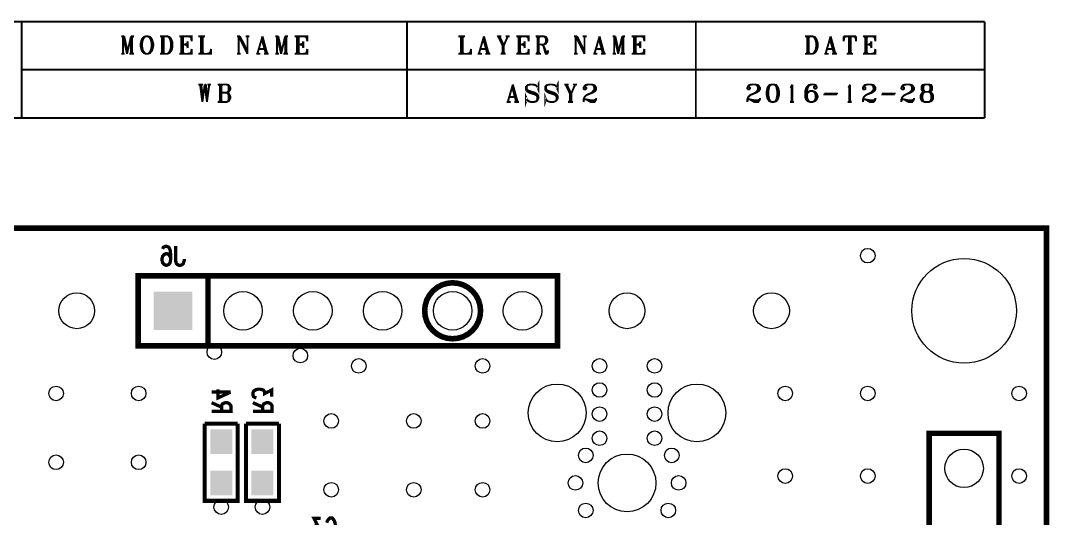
# Model space of a CAD drawing. Extents: x -0.1 to 57.1, y -0.1 to 42.5.
# Drawn here: x 19.71 to 57.1, y 24.46 to 42.53 of the extents above; entities that cross this region are included whole.
import ezdxf

# ---------------------------------------------------------------- set-up
doc = ezdxf.new("R2010")
doc.units = 0
doc.layers.get('0').update_dxf_attribs({"linetype": 'CONTINUOUS'})
doc.layers.add('03_ASSY2_GBR', color=7, linetype='CONTINUOUS')

# ---------------------------------------------------------------- blocks, each defined once
blk = doc.blocks.new('ROUND_13')
blk.add_circle((0, 0), 0.7)
blk = doc.blocks.new('ROUND_125')
blk.add_circle((0, 0), 1.9)
blk = doc.blocks.new('SQUARE_126')
blk.add_solid([(0.7, 0.7), (0.7, -0.7), (-0.7, 0.7), (-0.7, -0.7)])
blk = doc.blocks.new('ROUND_127')
blk.add_circle((0, 0), 0.65)
blk = doc.blocks.new('ROUND_128')
blk.add_circle((0, 0), 1.05)
blk = doc.blocks.new('RECTANGLE_132')
blk.add_solid([(0.4, 0.45), (0.4, -0.45), (-0.4, 0.45), (-0.4, -0.45)])
blk = doc.blocks.new('ROUND_177')
blk.add_circle((0, 0), 0.265)

msp = doc.modelspace()

# ---------------------------------------------------------------- linework, layer by layer
at = {"layer": '03_ASSY2_GBR'}
for points, const_width in [([(19.75, 42.5), (2.25, 42.5), (2.25, 39), (19.75, 39)], 0.07), ([(19.75, 42.5), (54.75, 42.5)], 0.07), ([(19.75, 42.5), (19.75, 39)], 0.07), ([(33.75, 42.5), (33.75, 39)], 0.07), ([(44.25, 42.5), (44.25, 39)], 0.07), ([(54.75, 42.5), (54.75, 39)], 0.07), ([(23.373, 41.964), (23.473, 41.964)], 0.07), ([(23.391, 41.964), (23.432, 41.943)], 0.07), ([(23.432, 41.964), (23.432, 41.36)], 0.07), ([(23.432, 41.964), (23.577, 41.328)], 0.07), ([(23.454, 41.964), (23.577, 41.423)], 0.07), ([(23.473, 41.964), (23.596, 41.423)], 0.07), ([(23.723, 41.964), (23.577, 41.328)], 0.07), ([(23.723, 41.964), (23.723, 41.328)], 0.07), ([(23.723, 41.964), (23.828, 41.964)], 0.07), ([(23.741, 41.943), (23.741, 41.36)], 0.07), ([(23.764, 41.964), (23.764, 41.328)], 0.07), ([(23.782, 41.964), (23.764, 41.911)], 0.07), ([(23.805, 41.964), (23.764, 41.943)], 0.07), ([(24.268, 41.964), (24.186, 41.943), (24.127, 41.88), (24.1, 41.816), (24.073, 41.699), (24.073, 41.604), (24.1, 41.477), (24.127, 41.423), (24.186, 41.36), (24.268, 41.328), (24.327, 41.328), (24.414, 41.36), (24.468, 41.423), (24.496, 41.477), (24.528, 41.604), (24.528, 41.699), (24.496, 41.816), (24.468, 41.88), (24.414, 41.943), (24.327, 41.964), (24.268, 41.964)], 0.07), ([(24.154, 41.88), (24.127, 41.816), (24.1, 41.731), (24.1, 41.572), (24.127, 41.477), (24.154, 41.423)], 0.07), ([(24.268, 41.964), (24.214, 41.943), (24.154, 41.848), (24.127, 41.731), (24.127, 41.572), (24.154, 41.455), (24.214, 41.36), (24.268, 41.328)], 0.07), ([(24.327, 41.328), (24.382, 41.36), (24.441, 41.455), (24.468, 41.572), (24.468, 41.731), (24.441, 41.848), (24.382, 41.943), (24.327, 41.964)], 0.07), ([(24.441, 41.423), (24.468, 41.477), (24.496, 41.572), (24.496, 41.731), (24.468, 41.816), (24.441, 41.88)], 0.07), ([(24.773, 41.964), (25.036, 41.964), (25.118, 41.943), (25.173, 41.88), (25.2, 41.816), (25.228, 41.731), (25.228, 41.572), (25.2, 41.477), (25.173, 41.423), (25.118, 41.36), (25.036, 41.328), (24.773, 41.328)], 0.07), ([(24.795, 41.964), (24.85, 41.943)], 0.07), ([(24.823, 41.964), (24.85, 41.911)], 0.07), ([(24.85, 41.964), (24.85, 41.328)], 0.07), ([(24.877, 41.943), (24.877, 41.36)], 0.07), ([(24.904, 41.964), (24.904, 41.328)], 0.07), ([(24.932, 41.964), (24.904, 41.911)], 0.07), ([(24.959, 41.964), (24.904, 41.943)], 0.07), ([(25.036, 41.964), (25.091, 41.943), (25.146, 41.848), (25.173, 41.731), (25.173, 41.572), (25.146, 41.455), (25.091, 41.36), (25.036, 41.328)], 0.07), ([(25.146, 41.88), (25.173, 41.816), (25.2, 41.731), (25.2, 41.572), (25.173, 41.477), (25.146, 41.423)], 0.07), ([(25.473, 41.964), (25.928, 41.964), (25.928, 41.784)], 0.07), ([(25.5, 41.964), (25.554, 41.943)], 0.07), ([(25.527, 41.964), (25.554, 41.911)], 0.07), ([(25.554, 41.964), (25.554, 41.328)], 0.07), ([(25.582, 41.943), (25.582, 41.36)], 0.07), ([(25.614, 41.964), (25.614, 41.328)], 0.07), ([(25.641, 41.964), (25.614, 41.911)], 0.07), ([(25.668, 41.964), (25.614, 41.943)], 0.07), ([(25.782, 41.964), (25.928, 41.943)], 0.07), ([(25.841, 41.964), (25.928, 41.911)], 0.07), ([(25.868, 41.964), (25.928, 41.88)], 0.07), ([(25.896, 41.964), (25.928, 41.784)], 0.07), ([(26.173, 41.964), (26.414, 41.964)], 0.07), ([(26.2, 41.964), (26.264, 41.943)], 0.07), ([(26.232, 41.964), (26.264, 41.911)], 0.07), ([(26.264, 41.964), (26.264, 41.328)], 0.07), ([(26.291, 41.943), (26.291, 41.36)], 0.07), ([(26.323, 41.964), (26.323, 41.328)], 0.07), ([(26.355, 41.964), (26.323, 41.911)], 0.07), ([(26.382, 41.964), (26.323, 41.943)], 0.07), ([(27.572, 41.964), (27.682, 41.964)], 0.07), ([(27.591, 41.964), (27.636, 41.943)], 0.07), ([(27.636, 41.964), (27.636, 41.36)], 0.07), ([(27.636, 41.964), (27.955, 41.328)], 0.07), ([(27.663, 41.964), (27.932, 41.423)], 0.07), ([(27.682, 41.964), (27.955, 41.423)], 0.07), ([(27.891, 41.964), (28.027, 41.964)], 0.07), ([(27.914, 41.964), (27.955, 41.943)], 0.07), ([(28.005, 41.964), (27.955, 41.943)], 0.07), ([(27.955, 41.943), (27.955, 41.328)], 0.07), ([(28.5, 41.964), (28.323, 41.36)], 0.07), ([(28.473, 41.88), (28.623, 41.328)], 0.07), ([(28.5, 41.964), (28.673, 41.328)], 0.07), ([(28.5, 41.88), (28.65, 41.328)], 0.07), ([(28.972, 41.964), (29.073, 41.964)], 0.07), ([(28.991, 41.964), (29.032, 41.943)], 0.07), ([(29.032, 41.964), (29.032, 41.36)], 0.07), ([(29.032, 41.964), (29.177, 41.328)], 0.07), ([(29.054, 41.964), (29.177, 41.423)], 0.07), ([(29.073, 41.964), (29.195, 41.423)], 0.07), ([(29.323, 41.964), (29.177, 41.328)], 0.07), ([(29.323, 41.964), (29.323, 41.328)], 0.07), ([(29.323, 41.964), (29.427, 41.964)], 0.07), ([(29.341, 41.943), (29.341, 41.36)], 0.07), ([(29.364, 41.964), (29.364, 41.328)], 0.07), ([(29.382, 41.964), (29.364, 41.911)], 0.07), ([(29.405, 41.964), (29.364, 41.943)], 0.07), ([(29.672, 41.964), (30.127, 41.964), (30.127, 41.784)], 0.07), ([(29.7, 41.964), (29.754, 41.943)], 0.07), ([(29.727, 41.964), (29.754, 41.911)], 0.07), ([(29.754, 41.964), (29.754, 41.328)], 0.07), ([(29.782, 41.943), (29.782, 41.36)], 0.07), ([(29.814, 41.964), (29.814, 41.328)], 0.07), ([(29.841, 41.964), (29.814, 41.911)], 0.07), ([(29.868, 41.964), (29.814, 41.943)], 0.07), ([(29.982, 41.964), (30.127, 41.943)], 0.07), ([(30.041, 41.964), (30.127, 41.911)], 0.07), ([(30.068, 41.964), (30.127, 41.88)], 0.07), ([(30.096, 41.964), (30.127, 41.784)], 0.07), ([(35.623, 41.964), (35.864, 41.964)], 0.07), ([(35.65, 41.964), (35.714, 41.943)], 0.07), ([(35.682, 41.964), (35.714, 41.911)], 0.07), ([(35.714, 41.964), (35.714, 41.328)], 0.07), ([(35.741, 41.943), (35.741, 41.36)], 0.07), ([(35.773, 41.964), (35.773, 41.328)], 0.07), ([(35.805, 41.964), (35.773, 41.911)], 0.07), ([(35.832, 41.964), (35.773, 41.943)], 0.07), ([(36.55, 41.964), (36.373, 41.36)], 0.07), ([(36.523, 41.88), (36.673, 41.328)], 0.07), ([(36.55, 41.964), (36.723, 41.328)], 0.07), ([(36.55, 41.88), (36.7, 41.328)], 0.07), ([(37.023, 41.964), (37.182, 41.964)], 0.07), ([(37.045, 41.964), (37.091, 41.943)], 0.07), ([(37.068, 41.964), (37.223, 41.636), (37.223, 41.328)], 0.07), ([(37.091, 41.964), (37.245, 41.636), (37.245, 41.36)], 0.07), ([(37.109, 41.964), (37.273, 41.636), (37.273, 41.328)], 0.07), ([(37.159, 41.964), (37.109, 41.943)], 0.07), ([(37.405, 41.943), (37.273, 41.636)], 0.07), ([(37.336, 41.964), (37.478, 41.964)], 0.07), ([(37.364, 41.964), (37.405, 41.943)], 0.07), ([(37.45, 41.964), (37.405, 41.943)], 0.07), ([(37.723, 41.964), (38.178, 41.964), (38.178, 41.784)], 0.07), ([(37.75, 41.964), (37.804, 41.943)], 0.07), ([(37.777, 41.964), (37.804, 41.911)], 0.07), ([(37.804, 41.964), (37.804, 41.328)], 0.07), ([(37.832, 41.943), (37.832, 41.36)], 0.07), ([(37.864, 41.964), (37.864, 41.328)], 0.07), ([(37.891, 41.964), (37.864, 41.911)], 0.07), ([(37.918, 41.964), (37.864, 41.943)], 0.07), ([(38.032, 41.964), (38.178, 41.943)], 0.07), ([(38.091, 41.964), (38.178, 41.911)], 0.07), ([(38.118, 41.964), (38.178, 41.88)], 0.07), ([(38.146, 41.964), (38.178, 41.784)], 0.07), ([(38.423, 41.964), (38.723, 41.964), (38.8, 41.943), (38.823, 41.911), (38.85, 41.848), (38.85, 41.784), (38.823, 41.731), (38.8, 41.699), (38.723, 41.667), (38.545, 41.667)], 0.07), ([(38.445, 41.964), (38.495, 41.943)], 0.07), ([(38.473, 41.964), (38.495, 41.911)], 0.07), ([(38.495, 41.964), (38.495, 41.328)], 0.07), ([(38.523, 41.943), (38.523, 41.36)], 0.07), ([(38.545, 41.964), (38.545, 41.328)], 0.07), ([(38.573, 41.964), (38.545, 41.911)], 0.07), ([(38.595, 41.964), (38.545, 41.943)], 0.07), ([(38.723, 41.964), (38.773, 41.943), (38.8, 41.88), (38.8, 41.752), (38.773, 41.699), (38.723, 41.667)], 0.07), ([(38.8, 41.911), (38.823, 41.848), (38.823, 41.784), (38.8, 41.731)], 0.07), ([(39.822, 41.964), (39.932, 41.964)], 0.07), ([(39.841, 41.964), (39.886, 41.943)], 0.07), ([(39.886, 41.964), (39.886, 41.36)], 0.07), ([(39.886, 41.964), (40.205, 41.328)], 0.07), ([(39.913, 41.964), (40.182, 41.423)], 0.07), ([(39.932, 41.964), (40.205, 41.423)], 0.07), ([(40.141, 41.964), (40.277, 41.964)], 0.07), ([(40.164, 41.964), (40.205, 41.943)], 0.07), ([(40.255, 41.964), (40.205, 41.943)], 0.07), ([(40.205, 41.943), (40.205, 41.328)], 0.07), ([(40.75, 41.964), (40.573, 41.36)], 0.07), ([(40.723, 41.88), (40.873, 41.328)], 0.07), ([(40.75, 41.964), (40.923, 41.328)], 0.07), ([(40.75, 41.88), (40.9, 41.328)], 0.07), ([(41.222, 41.964), (41.323, 41.964)], 0.07), ([(41.241, 41.964), (41.282, 41.943)], 0.07), ([(41.282, 41.964), (41.282, 41.36)], 0.07), ([(41.282, 41.964), (41.427, 41.328)], 0.07), ([(41.304, 41.964), (41.427, 41.423)], 0.07), ([(41.323, 41.964), (41.445, 41.423)], 0.07), ([(41.573, 41.964), (41.427, 41.328)], 0.07), ([(41.573, 41.964), (41.573, 41.328)], 0.07), ([(41.573, 41.964), (41.677, 41.964)], 0.07), ([(41.591, 41.943), (41.591, 41.36)], 0.07), ([(41.614, 41.964), (41.614, 41.328)], 0.07), ([(41.632, 41.964), (41.614, 41.911)], 0.07), ([(41.655, 41.964), (41.614, 41.943)], 0.07), ([(41.922, 41.964), (42.377, 41.964), (42.377, 41.784)], 0.07), ([(41.95, 41.964), (42.004, 41.943)], 0.07), ([(41.977, 41.964), (42.004, 41.911)], 0.07), ([(42.004, 41.964), (42.004, 41.328)], 0.07), ([(42.032, 41.943), (42.032, 41.36)], 0.07), ([(42.064, 41.964), (42.064, 41.328)], 0.07), ([(42.091, 41.964), (42.064, 41.911)], 0.07), ([(42.118, 41.964), (42.064, 41.943)], 0.07), ([(42.232, 41.964), (42.377, 41.943)], 0.07), ([(42.291, 41.964), (42.377, 41.911)], 0.07), ([(42.318, 41.964), (42.377, 41.88)], 0.07), ([(42.346, 41.964), (42.377, 41.784)], 0.07), ([(48.223, 41.964), (48.486, 41.964), (48.568, 41.943), (48.623, 41.88), (48.65, 41.816), (48.678, 41.731), (48.678, 41.572), (48.65, 41.477), (48.623, 41.423), (48.568, 41.36), (48.486, 41.328), (48.223, 41.328)], 0.07), ([(48.245, 41.964), (48.3, 41.943)], 0.07), ([(48.273, 41.964), (48.3, 41.911)], 0.07), ([(48.3, 41.964), (48.3, 41.328)], 0.07), ([(48.327, 41.943), (48.327, 41.36)], 0.07), ([(48.354, 41.964), (48.354, 41.328)], 0.07), ([(48.382, 41.964), (48.354, 41.911)], 0.07), ([(48.409, 41.964), (48.354, 41.943)], 0.07), ([(48.486, 41.964), (48.541, 41.943), (48.596, 41.848), (48.623, 41.731), (48.623, 41.572), (48.596, 41.455), (48.541, 41.36), (48.486, 41.328)], 0.07), ([(48.596, 41.88), (48.623, 41.816), (48.65, 41.731), (48.65, 41.572), (48.623, 41.477), (48.596, 41.423)], 0.07), ([(49.15, 41.964), (48.973, 41.36)], 0.07), ([(49.123, 41.88), (49.273, 41.328)], 0.07), ([(49.15, 41.964), (49.323, 41.328)], 0.07), ([(49.15, 41.88), (49.3, 41.328)], 0.07), ([(49.623, 41.964), (49.623, 41.784)], 0.07), ([(49.623, 41.964), (50.077, 41.964)], 0.07), ([(49.65, 41.964), (49.623, 41.784)], 0.07), ([(49.677, 41.964), (49.623, 41.88)], 0.07), ([(49.704, 41.964), (49.623, 41.911)], 0.07), ([(49.764, 41.964), (49.623, 41.943)], 0.07), ([(49.818, 41.964), (49.818, 41.328)], 0.07), ([(49.85, 41.943), (49.85, 41.36)], 0.07), ([(49.877, 41.964), (49.877, 41.328)], 0.07), ([(49.932, 41.964), (50.077, 41.943)], 0.07), ([(49.991, 41.964), (50.077, 41.911)], 0.07), ([(50.018, 41.964), (50.077, 41.88)], 0.07), ([(50.046, 41.964), (50.077, 41.784)], 0.07), ([(50.077, 41.964), (50.077, 41.784)], 0.07), ([(50.322, 41.964), (50.777, 41.964), (50.777, 41.784)], 0.07), ([(50.35, 41.964), (50.404, 41.943)], 0.07), ([(50.377, 41.964), (50.404, 41.911)], 0.07), ([(50.404, 41.964), (50.404, 41.328)], 0.07), ([(50.432, 41.943), (50.432, 41.36)], 0.07), ([(50.464, 41.964), (50.464, 41.328)], 0.07), ([(50.491, 41.964), (50.464, 41.911)], 0.07), ([(50.518, 41.964), (50.464, 41.943)], 0.07), ([(50.632, 41.964), (50.777, 41.943)], 0.07), ([(50.691, 41.964), (50.777, 41.911)], 0.07), ([(50.718, 41.964), (50.777, 41.88)], 0.07), ([(50.746, 41.964), (50.777, 41.784)], 0.07), ([(25.473, 41.328), (25.928, 41.328), (25.928, 41.508)], 0.07), ([(25.782, 41.699), (25.668, 41.667), (25.782, 41.636)], 0.07), ([(25.614, 41.667), (25.782, 41.667)], 0.07), ([(25.782, 41.731), (25.727, 41.667), (25.782, 41.604)], 0.07), ([(25.782, 41.784), (25.755, 41.667), (25.782, 41.54)], 0.07), ([(25.782, 41.784), (25.782, 41.54)], 0.07), ([(25.896, 41.328), (25.928, 41.508)], 0.07), ([(26.173, 41.328), (26.628, 41.328), (26.628, 41.508)], 0.07), ([(26.596, 41.328), (26.628, 41.508)], 0.07), ([(28.373, 41.508), (28.6, 41.508)], 0.07), ([(29.672, 41.328), (30.127, 41.328), (30.127, 41.508)], 0.07), ([(29.982, 41.699), (29.868, 41.667), (29.982, 41.636)], 0.07), ([(29.814, 41.667), (29.982, 41.667)], 0.07), ([(29.982, 41.731), (29.927, 41.667), (29.982, 41.604)], 0.07), ([(29.982, 41.784), (29.955, 41.667), (29.982, 41.54)], 0.07), ([(29.982, 41.784), (29.982, 41.54)], 0.07), ([(30.096, 41.328), (30.127, 41.508)], 0.07), ([(35.623, 41.328), (36.078, 41.328), (36.078, 41.508)], 0.07), ([(36.046, 41.328), (36.078, 41.508)], 0.07), ([(36.423, 41.508), (36.65, 41.508)], 0.07), ([(37.723, 41.328), (38.178, 41.328), (38.178, 41.508)], 0.07), ([(38.032, 41.699), (37.918, 41.667), (38.032, 41.636)], 0.07), ([(37.864, 41.667), (38.032, 41.667)], 0.07), ([(38.032, 41.731), (37.977, 41.667), (38.032, 41.604)], 0.07), ([(38.032, 41.784), (38.005, 41.667), (38.032, 41.54)], 0.07), ([(38.032, 41.784), (38.032, 41.54)], 0.07), ([(38.146, 41.328), (38.178, 41.508)], 0.07), ([(38.645, 41.667), (38.7, 41.636), (38.723, 41.572), (38.773, 41.392), (38.8, 41.328), (38.85, 41.328), (38.878, 41.392), (38.878, 41.455)], 0.07), ([(38.7, 41.636), (38.723, 41.604), (38.8, 41.423), (38.823, 41.392), (38.85, 41.392), (38.878, 41.423)], 0.07), ([(40.623, 41.508), (40.85, 41.508)], 0.07), ([(41.922, 41.328), (42.377, 41.328), (42.377, 41.508)], 0.07), ([(42.232, 41.699), (42.118, 41.667), (42.232, 41.636)], 0.07), ([(42.064, 41.667), (42.232, 41.667)], 0.07), ([(42.232, 41.731), (42.177, 41.667), (42.232, 41.604)], 0.07), ([(42.232, 41.784), (42.205, 41.667), (42.232, 41.54)], 0.07), ([(42.232, 41.784), (42.232, 41.54)], 0.07), ([(42.346, 41.328), (42.377, 41.508)], 0.07), ([(49.023, 41.508), (49.25, 41.508)], 0.07), ([(50.322, 41.328), (50.777, 41.328), (50.777, 41.508)], 0.07), ([(50.632, 41.699), (50.518, 41.667), (50.632, 41.636)], 0.07), ([(50.464, 41.667), (50.632, 41.667)], 0.07), ([(50.632, 41.731), (50.577, 41.667), (50.632, 41.604)], 0.07), ([(50.632, 41.784), (50.605, 41.667), (50.632, 41.54)], 0.07), ([(50.632, 41.784), (50.632, 41.54)], 0.07), ([(50.746, 41.328), (50.777, 41.508)], 0.07), ([(23.373, 41.328), (23.495, 41.328)], 0.07), ([(23.432, 41.36), (23.391, 41.328)], 0.07), ([(23.432, 41.36), (23.473, 41.328)], 0.07), ([(23.659, 41.328), (23.828, 41.328)], 0.07), ([(23.723, 41.36), (23.682, 41.328)], 0.07), ([(23.723, 41.392), (23.7, 41.328)], 0.07), ([(23.764, 41.392), (23.782, 41.328)], 0.07), ([(23.764, 41.36), (23.805, 41.328)], 0.07), ([(24.85, 41.36), (24.795, 41.328)], 0.07), ([(24.85, 41.392), (24.823, 41.328)], 0.07), ([(24.904, 41.392), (24.932, 41.328)], 0.07), ([(24.904, 41.36), (24.959, 41.328)], 0.07), ([(25.554, 41.36), (25.5, 41.328)], 0.07), ([(25.554, 41.392), (25.527, 41.328)], 0.07), ([(25.614, 41.392), (25.641, 41.328)], 0.07), ([(25.614, 41.36), (25.668, 41.328)], 0.07), ([(25.782, 41.328), (25.928, 41.36)], 0.07), ([(25.841, 41.328), (25.928, 41.392)], 0.07), ([(25.868, 41.328), (25.928, 41.423)], 0.07), ([(26.264, 41.36), (26.2, 41.328)], 0.07), ([(26.264, 41.392), (26.232, 41.328)], 0.07), ([(26.323, 41.392), (26.355, 41.328)], 0.07), ([(26.323, 41.36), (26.382, 41.328)], 0.07), ([(26.473, 41.328), (26.628, 41.36)], 0.07), ([(26.532, 41.328), (26.628, 41.392)], 0.07), ([(26.564, 41.328), (26.628, 41.423)], 0.07), ([(27.572, 41.328), (27.704, 41.328)], 0.07), ([(27.636, 41.36), (27.591, 41.328)], 0.07), ([(27.636, 41.36), (27.682, 41.328)], 0.07), ([(28.272, 41.328), (28.423, 41.328)], 0.07), ([(28.323, 41.36), (28.295, 41.328)], 0.07), ([(28.323, 41.36), (28.373, 41.328)], 0.07), ([(28.55, 41.328), (28.727, 41.328)], 0.07), ([(28.623, 41.36), (28.573, 41.328)], 0.07), ([(28.623, 41.392), (28.6, 41.328)], 0.07), ([(28.65, 41.392), (28.7, 41.328)], 0.07), ([(28.972, 41.328), (29.095, 41.328)], 0.07), ([(29.032, 41.36), (28.991, 41.328)], 0.07), ([(29.032, 41.36), (29.073, 41.328)], 0.07), ([(29.259, 41.328), (29.427, 41.328)], 0.07), ([(29.323, 41.36), (29.282, 41.328)], 0.07), ([(29.323, 41.392), (29.3, 41.328)], 0.07), ([(29.364, 41.392), (29.382, 41.328)], 0.07), ([(29.364, 41.36), (29.405, 41.328)], 0.07), ([(29.754, 41.36), (29.7, 41.328)], 0.07), ([(29.754, 41.392), (29.727, 41.328)], 0.07), ([(29.814, 41.392), (29.841, 41.328)], 0.07), ([(29.814, 41.36), (29.868, 41.328)], 0.07), ([(29.982, 41.328), (30.127, 41.36)], 0.07), ([(30.041, 41.328), (30.127, 41.392)], 0.07), ([(30.068, 41.328), (30.127, 41.423)], 0.07), ([(35.714, 41.36), (35.65, 41.328)], 0.07), ([(35.714, 41.392), (35.682, 41.328)], 0.07), ([(35.773, 41.392), (35.805, 41.328)], 0.07), ([(35.773, 41.36), (35.832, 41.328)], 0.07), ([(35.923, 41.328), (36.078, 41.36)], 0.07), ([(35.982, 41.328), (36.078, 41.392)], 0.07), ([(36.014, 41.328), (36.078, 41.423)], 0.07), ([(36.323, 41.328), (36.473, 41.328)], 0.07), ([(36.373, 41.36), (36.345, 41.328)], 0.07), ([(36.373, 41.36), (36.423, 41.328)], 0.07), ([(36.6, 41.328), (36.778, 41.328)], 0.07), ([(36.673, 41.36), (36.623, 41.328)], 0.07), ([(36.673, 41.392), (36.65, 41.328)], 0.07), ([(36.7, 41.392), (36.75, 41.328)], 0.07), ([(37.159, 41.328), (37.336, 41.328)], 0.07), ([(37.223, 41.36), (37.182, 41.328)], 0.07), ([(37.223, 41.392), (37.2, 41.328)], 0.07), ([(37.273, 41.392), (37.291, 41.328)], 0.07), ([(37.273, 41.36), (37.314, 41.328)], 0.07), ([(37.804, 41.36), (37.75, 41.328)], 0.07), ([(37.804, 41.392), (37.777, 41.328)], 0.07), ([(37.864, 41.392), (37.891, 41.328)], 0.07), ([(37.864, 41.36), (37.918, 41.328)], 0.07), ([(38.032, 41.328), (38.178, 41.36)], 0.07), ([(38.091, 41.328), (38.178, 41.392)], 0.07), ([(38.118, 41.328), (38.178, 41.423)], 0.07), ([(38.423, 41.328), (38.623, 41.328)], 0.07), ([(38.495, 41.36), (38.445, 41.328)], 0.07), ([(38.495, 41.392), (38.473, 41.328)], 0.07), ([(38.545, 41.392), (38.573, 41.328)], 0.07), ([(38.545, 41.36), (38.595, 41.328)], 0.07), ([(38.773, 41.455), (38.8, 41.392), (38.823, 41.36), (38.85, 41.36)], 0.07), ([(39.822, 41.328), (39.954, 41.328)], 0.07), ([(39.886, 41.36), (39.841, 41.328)], 0.07), ([(39.886, 41.36), (39.932, 41.328)], 0.07), ([(40.522, 41.328), (40.673, 41.328)], 0.07), ([(40.573, 41.36), (40.545, 41.328)], 0.07), ([(40.573, 41.36), (40.623, 41.328)], 0.07), ([(40.8, 41.328), (40.977, 41.328)], 0.07), ([(40.873, 41.36), (40.823, 41.328)], 0.07), ([(40.873, 41.392), (40.85, 41.328)], 0.07), ([(40.9, 41.392), (40.95, 41.328)], 0.07), ([(41.222, 41.328), (41.345, 41.328)], 0.07), ([(41.282, 41.36), (41.241, 41.328)], 0.07), ([(41.282, 41.36), (41.323, 41.328)], 0.07), ([(41.509, 41.328), (41.677, 41.328)], 0.07), ([(41.573, 41.36), (41.532, 41.328)], 0.07), ([(41.573, 41.392), (41.55, 41.328)], 0.07), ([(41.614, 41.392), (41.632, 41.328)], 0.07), ([(41.614, 41.36), (41.655, 41.328)], 0.07), ([(42.004, 41.36), (41.95, 41.328)], 0.07), ([(42.004, 41.392), (41.977, 41.328)], 0.07), ([(42.064, 41.392), (42.091, 41.328)], 0.07), ([(42.064, 41.36), (42.118, 41.328)], 0.07), ([(42.232, 41.328), (42.377, 41.36)], 0.07), ([(42.291, 41.328), (42.377, 41.392)], 0.07), ([(42.318, 41.328), (42.377, 41.423)], 0.07), ([(48.3, 41.36), (48.245, 41.328)], 0.07), ([(48.3, 41.392), (48.273, 41.328)], 0.07), ([(48.354, 41.392), (48.382, 41.328)], 0.07), ([(48.354, 41.36), (48.409, 41.328)], 0.07), ([(48.923, 41.328), (49.073, 41.328)], 0.07), ([(48.973, 41.36), (48.945, 41.328)], 0.07), ([(48.973, 41.36), (49.023, 41.328)], 0.07), ([(49.2, 41.328), (49.378, 41.328)], 0.07), ([(49.273, 41.36), (49.223, 41.328)], 0.07), ([(49.273, 41.392), (49.25, 41.328)], 0.07), ([(49.3, 41.392), (49.35, 41.328)], 0.07), ([(49.736, 41.328), (49.959, 41.328)], 0.07), ([(49.818, 41.36), (49.764, 41.328)], 0.07), ([(49.818, 41.392), (49.791, 41.328)], 0.07), ([(49.877, 41.392), (49.905, 41.328)], 0.07), ([(49.877, 41.36), (49.932, 41.328)], 0.07), ([(50.404, 41.36), (50.35, 41.328)], 0.07), ([(50.404, 41.392), (50.377, 41.328)], 0.07), ([(50.464, 41.392), (50.491, 41.328)], 0.07), ([(50.464, 41.36), (50.518, 41.328)], 0.07), ([(50.632, 41.328), (50.777, 41.36)], 0.07), ([(50.691, 41.328), (50.777, 41.392)], 0.07), ([(50.718, 41.328), (50.777, 41.423)], 0.07), ([(19.75, 40.75), (54.75, 40.75)], 0.07), ([(26.173, 40.214), (26.336, 40.214)], 0.07), ([(26.191, 40.214), (26.254, 40.193)], 0.07), ([(26.213, 40.214), (26.254, 40.161)], 0.07), ([(26.232, 40.214), (26.314, 39.578)], 0.07), ([(26.254, 40.214), (26.314, 39.727), (26.314, 39.578)], 0.07), ([(26.273, 40.214), (26.336, 39.727)], 0.07), ([(26.295, 40.214), (26.273, 40.161)], 0.07), ([(26.314, 40.214), (26.273, 40.193)], 0.07), ([(26.4, 40.214), (26.336, 39.727), (26.314, 39.578)], 0.07), ([(26.4, 40.214), (26.482, 39.578)], 0.07), ([(26.4, 40.214), (26.441, 40.214)], 0.07), ([(26.418, 40.214), (26.482, 39.727), (26.482, 39.578)], 0.07), ([(26.441, 40.214), (26.5, 39.727)], 0.07), ([(26.564, 40.193), (26.5, 39.727), (26.482, 39.578)], 0.07), ([(26.5, 40.214), (26.628, 40.214)], 0.07), ([(26.523, 40.214), (26.564, 40.193)], 0.07), ([(26.605, 40.214), (26.564, 40.193)], 0.07), ([(26.873, 40.214), (27.191, 40.214), (27.273, 40.193), (27.296, 40.161), (27.327, 40.098), (27.327, 40.034), (27.296, 39.981), (27.273, 39.949), (27.191, 39.917)], 0.07), ([(26.895, 40.214), (26.95, 40.193)], 0.07), ([(26.923, 40.214), (26.95, 40.161)], 0.07), ([(26.95, 40.214), (26.95, 39.578)], 0.07), ([(26.977, 40.193), (26.977, 39.61)], 0.07), ([(27.004, 40.214), (27.004, 39.578)], 0.07), ([(27.032, 40.214), (27.004, 40.161)], 0.07), ([(27.059, 40.214), (27.004, 40.193)], 0.07), ([(27.191, 40.214), (27.246, 40.193), (27.273, 40.13), (27.273, 40.002), (27.246, 39.949), (27.191, 39.917)], 0.07), ([(27.273, 40.161), (27.296, 40.098), (27.296, 40.034), (27.273, 39.981)], 0.07), ([(37.6, 40.214), (37.423, 39.61)], 0.07), ([(37.573, 40.13), (37.723, 39.578)], 0.07), ([(37.6, 40.214), (37.773, 39.578)], 0.07), ([(37.6, 40.13), (37.75, 39.578)], 0.07), ([(38.491, 40.13), (38.528, 40.214), (38.528, 40.034), (38.491, 40.13), (38.427, 40.193), (38.327, 40.214), (38.232, 40.214), (38.136, 40.193), (38.073, 40.13), (38.073, 40.034), (38.104, 39.981), (38.2, 39.917), (38.396, 39.854), (38.459, 39.822), (38.491, 39.758), (38.491, 39.673), (38.459, 39.61)], 0.07), ([(38.136, 40.193), (38.104, 40.13), (38.104, 40.066), (38.136, 40.002), (38.2, 39.981), (38.396, 39.917), (38.491, 39.854), (38.528, 39.79), (38.528, 39.705), (38.491, 39.642), (38.459, 39.61), (38.364, 39.578), (38.264, 39.578), (38.168, 39.61), (38.104, 39.673), (38.073, 39.758), (38.073, 39.578), (38.104, 39.673)], 0.07), ([(38.104, 40.034), (38.136, 39.981), (38.2, 39.949), (38.396, 39.886), (38.459, 39.854), (38.491, 39.79)], 0.07), ([(39.191, 40.13), (39.228, 40.214), (39.228, 40.034), (39.191, 40.13), (39.127, 40.193), (39.027, 40.214), (38.932, 40.214), (38.836, 40.193), (38.773, 40.13), (38.773, 40.034), (38.804, 39.981), (38.9, 39.917), (39.096, 39.854), (39.159, 39.822), (39.191, 39.758), (39.191, 39.673), (39.159, 39.61)], 0.07), ([(38.836, 40.193), (38.804, 40.13), (38.804, 40.066), (38.836, 40.002), (38.9, 39.981), (39.096, 39.917), (39.191, 39.854), (39.228, 39.79), (39.228, 39.705), (39.191, 39.642), (39.159, 39.61), (39.064, 39.578), (38.964, 39.578), (38.868, 39.61), (38.804, 39.673), (38.773, 39.758), (38.773, 39.578), (38.804, 39.673)], 0.07), ([(38.804, 40.034), (38.836, 39.981), (38.9, 39.949), (39.096, 39.886), (39.159, 39.854), (39.191, 39.79)], 0.07), ([(39.473, 40.214), (39.632, 40.214)], 0.07), ([(39.495, 40.214), (39.541, 40.193)], 0.07), ([(39.518, 40.214), (39.673, 39.886), (39.673, 39.578)], 0.07), ([(39.541, 40.214), (39.695, 39.886), (39.695, 39.61)], 0.07), ([(39.559, 40.214), (39.723, 39.886), (39.723, 39.578)], 0.07), ([(39.609, 40.214), (39.559, 40.193)], 0.07), ([(39.855, 40.193), (39.723, 39.886)], 0.07), ([(39.786, 40.214), (39.927, 40.214)], 0.07), ([(39.814, 40.214), (39.855, 40.193)], 0.07), ([(39.9, 40.214), (39.855, 40.193)], 0.07), ([(40.204, 40.13), (40.236, 40.13), (40.268, 40.098), (40.268, 40.066), (40.236, 40.034), (40.204, 40.034), (40.172, 40.066), (40.172, 40.098), (40.204, 40.161), (40.236, 40.193), (40.332, 40.214), (40.464, 40.214), (40.559, 40.193), (40.591, 40.161), (40.627, 40.098), (40.627, 40.034), (40.591, 39.981), (40.496, 39.917), (40.332, 39.854), (40.268, 39.822), (40.204, 39.758), (40.172, 39.673), (40.172, 39.578)], 0.07), ([(40.204, 40.098), (40.204, 40.066), (40.236, 40.066), (40.236, 40.098), (40.204, 40.098)], 0.07), ([(40.464, 40.214), (40.527, 40.193), (40.559, 40.098), (40.559, 40.034), (40.527, 39.981), (40.464, 39.917), (40.332, 39.854)], 0.07), ([(40.559, 40.161), (40.591, 40.098), (40.591, 40.034), (40.559, 39.981)], 0.07), ([(46.154, 40.13), (46.186, 40.13), (46.218, 40.098), (46.218, 40.066), (46.186, 40.034), (46.154, 40.034), (46.123, 40.066), (46.123, 40.098), (46.154, 40.161), (46.186, 40.193), (46.282, 40.214), (46.414, 40.214), (46.509, 40.193), (46.541, 40.161), (46.578, 40.098), (46.578, 40.034), (46.541, 39.981), (46.446, 39.917), (46.282, 39.854), (46.218, 39.822), (46.154, 39.758), (46.123, 39.673), (46.123, 39.578)], 0.07), ([(46.154, 40.098), (46.154, 40.066), (46.186, 40.066), (46.186, 40.098), (46.154, 40.098)], 0.07), ([(46.414, 40.214), (46.477, 40.193), (46.509, 40.098), (46.509, 40.034), (46.477, 39.981), (46.414, 39.917), (46.282, 39.854)], 0.07), ([(46.509, 40.161), (46.541, 40.098), (46.541, 40.034), (46.509, 39.981)], 0.07), ([(47.014, 40.214), (46.918, 40.193), (46.854, 40.098), (46.823, 39.949), (46.823, 39.854), (46.854, 39.705), (46.918, 39.61), (47.014, 39.578), (47.082, 39.578), (47.177, 39.61), (47.241, 39.705), (47.278, 39.854), (47.278, 39.949), (47.241, 40.098), (47.177, 40.193), (47.082, 40.214), (47.014, 40.214)], 0.07), ([(46.918, 40.161), (46.886, 40.098), (46.854, 39.981), (46.854, 39.822), (46.886, 39.705), (46.918, 39.642)], 0.07), ([(47.014, 40.214), (46.95, 40.193), (46.918, 40.13), (46.886, 39.981), (46.886, 39.822), (46.918, 39.673), (46.95, 39.61), (47.014, 39.578)], 0.07), ([(47.082, 39.578), (47.146, 39.61), (47.177, 39.673), (47.209, 39.822), (47.209, 39.981), (47.177, 40.13), (47.146, 40.193), (47.082, 40.214)], 0.07), ([(47.177, 39.642), (47.209, 39.705), (47.241, 39.822), (47.241, 39.981), (47.209, 40.098), (47.177, 40.161)], 0.07), ([(47.759, 40.214), (47.714, 40.13), (47.686, 40.098)], 0.07), ([(47.727, 40.161), (47.727, 39.578)], 0.07), ([(47.745, 40.161), (47.745, 39.61)], 0.07), ([(47.759, 40.214), (47.759, 39.578)], 0.07), ([(48.609, 40.161), (48.577, 40.161), (48.546, 40.13), (48.546, 40.098), (48.577, 40.066), (48.609, 40.066), (48.641, 40.098), (48.641, 40.13), (48.609, 40.193), (48.546, 40.214), (48.45, 40.214), (48.35, 40.193), (48.286, 40.13), (48.254, 40.066), (48.223, 39.949), (48.223, 39.758), (48.254, 39.673), (48.318, 39.61), (48.414, 39.578), (48.482, 39.578), (48.577, 39.61), (48.641, 39.673), (48.678, 39.758), (48.678, 39.79), (48.641, 39.886), (48.577, 39.949), (48.482, 39.981), (48.414, 39.981), (48.35, 39.949), (48.318, 39.917), (48.286, 39.854)], 0.07), ([(48.318, 40.13), (48.286, 40.066), (48.254, 39.949), (48.254, 39.758), (48.286, 39.673), (48.318, 39.642)], 0.07), ([(48.45, 40.214), (48.382, 40.193), (48.35, 40.161), (48.318, 40.098), (48.286, 39.981), (48.286, 39.758), (48.318, 39.673), (48.35, 39.61), (48.414, 39.578)], 0.07), ([(48.482, 39.578), (48.546, 39.61), (48.577, 39.642), (48.609, 39.727), (48.609, 39.822), (48.577, 39.917), (48.546, 39.949), (48.482, 39.981)], 0.07), ([(48.577, 40.13), (48.577, 40.098), (48.609, 40.098), (48.609, 40.13), (48.577, 40.13)], 0.07), ([(49.859, 40.214), (49.814, 40.13), (49.786, 40.098)], 0.07), ([(49.827, 40.161), (49.827, 39.578)], 0.07), ([(49.845, 40.161), (49.845, 39.61)], 0.07), ([(49.859, 40.214), (49.859, 39.578)], 0.07), ([(50.354, 40.13), (50.386, 40.13), (50.418, 40.098), (50.418, 40.066), (50.386, 40.034), (50.354, 40.034), (50.322, 40.066), (50.322, 40.098), (50.354, 40.161), (50.386, 40.193), (50.482, 40.214), (50.614, 40.214), (50.709, 40.193), (50.741, 40.161), (50.777, 40.098), (50.777, 40.034), (50.741, 39.981), (50.646, 39.917), (50.482, 39.854), (50.418, 39.822), (50.354, 39.758), (50.322, 39.673), (50.322, 39.578)], 0.07), ([(50.354, 40.098), (50.354, 40.066), (50.386, 40.066), (50.386, 40.098), (50.354, 40.098)], 0.07), ([(50.614, 40.214), (50.677, 40.193), (50.709, 40.098), (50.709, 40.034), (50.677, 39.981), (50.614, 39.917), (50.482, 39.854)], 0.07), ([(50.709, 40.161), (50.741, 40.098), (50.741, 40.034), (50.709, 39.981)], 0.07), ([(51.754, 40.13), (51.786, 40.13), (51.818, 40.098), (51.818, 40.066), (51.786, 40.034), (51.754, 40.034), (51.722, 40.066), (51.722, 40.098), (51.754, 40.161), (51.786, 40.193), (51.882, 40.214), (52.014, 40.214), (52.109, 40.193), (52.141, 40.161), (52.177, 40.098), (52.177, 40.034), (52.141, 39.981), (52.046, 39.917), (51.882, 39.854), (51.818, 39.822), (51.754, 39.758), (51.722, 39.673), (51.722, 39.578)], 0.07), ([(51.754, 40.098), (51.754, 40.066), (51.786, 40.066), (51.786, 40.098), (51.754, 40.098)], 0.07), ([(52.014, 40.214), (52.077, 40.193), (52.109, 40.098), (52.109, 40.034), (52.077, 39.981), (52.014, 39.917), (51.882, 39.854)], 0.07), ([(52.109, 40.161), (52.141, 40.098), (52.141, 40.034), (52.109, 39.981)], 0.07), ([(52.582, 40.214), (52.486, 40.193), (52.454, 40.13), (52.454, 40.034), (52.486, 39.981), (52.582, 39.949), (52.714, 39.949), (52.809, 39.981), (52.841, 40.034), (52.841, 40.13), (52.809, 40.193), (52.714, 40.214), (52.582, 40.214)], 0.07), ([(52.518, 40.193), (52.486, 40.13), (52.486, 40.034), (52.518, 39.981)], 0.07), ([(52.582, 40.214), (52.55, 40.193), (52.518, 40.13), (52.518, 40.034), (52.55, 39.981), (52.582, 39.949)], 0.07), ([(52.714, 39.949), (52.746, 39.981), (52.777, 40.034), (52.777, 40.13), (52.746, 40.193), (52.714, 40.214)], 0.07), ([(52.777, 39.981), (52.809, 40.034), (52.809, 40.13), (52.777, 40.193)], 0.07), ([(27.004, 39.917), (27.191, 39.917), (27.273, 39.886), (27.296, 39.854), (27.327, 39.79), (27.327, 39.705), (27.296, 39.642), (27.273, 39.61), (27.191, 39.578), (26.873, 39.578)], 0.07), ([(26.95, 39.61), (26.895, 39.578)], 0.07), ([(26.95, 39.642), (26.923, 39.578)], 0.07), ([(27.004, 39.642), (27.032, 39.578)], 0.07), ([(27.004, 39.61), (27.059, 39.578)], 0.07), ([(27.191, 39.917), (27.246, 39.886), (27.273, 39.822), (27.273, 39.673), (27.246, 39.61), (27.191, 39.578)], 0.07), ([(27.273, 39.854), (27.296, 39.79), (27.296, 39.705), (27.273, 39.642)], 0.07), ([(37.423, 39.61), (37.395, 39.578)], 0.07), ([(37.423, 39.61), (37.473, 39.578)], 0.07), ([(37.473, 39.758), (37.7, 39.758)], 0.07), ([(37.723, 39.61), (37.673, 39.578)], 0.07), ([(37.723, 39.642), (37.7, 39.578)], 0.07), ([(37.75, 39.642), (37.8, 39.578)], 0.07), ([(39.673, 39.61), (39.632, 39.578)], 0.07), ([(39.673, 39.642), (39.65, 39.578)], 0.07), ([(39.723, 39.642), (39.741, 39.578)], 0.07), ([(39.723, 39.61), (39.764, 39.578)], 0.07), ([(40.172, 39.642), (40.204, 39.673), (40.268, 39.673), (40.427, 39.642), (40.559, 39.642), (40.627, 39.673)], 0.07), ([(40.268, 39.673), (40.427, 39.578), (40.559, 39.578), (40.591, 39.61), (40.627, 39.673), (40.627, 39.727)], 0.07), ([(40.268, 39.673), (40.427, 39.61), (40.559, 39.61), (40.591, 39.642)], 0.07), ([(46.123, 39.642), (46.154, 39.673), (46.218, 39.673), (46.377, 39.642), (46.509, 39.642), (46.578, 39.673)], 0.07), ([(46.218, 39.673), (46.377, 39.578), (46.509, 39.578), (46.541, 39.61), (46.578, 39.673), (46.578, 39.727)], 0.07), ([(46.218, 39.673), (46.377, 39.61), (46.509, 39.61), (46.541, 39.642)], 0.07), ([(47.727, 39.61), (47.7, 39.578)], 0.07), ([(47.727, 39.642), (47.714, 39.578)], 0.07), ([(47.759, 39.642), (47.773, 39.578)], 0.07), ([(47.759, 39.61), (47.786, 39.578)], 0.07), ([(48.609, 39.673), (48.641, 39.727), (48.641, 39.822), (48.609, 39.886)], 0.07), ([(48.923, 39.886), (49.378, 39.886), (49.378, 39.854)], 0.07), ([(48.923, 39.886), (48.923, 39.854), (49.378, 39.854)], 0.07), ([(49.827, 39.61), (49.8, 39.578)], 0.07), ([(49.827, 39.642), (49.814, 39.578)], 0.07), ([(49.859, 39.642), (49.873, 39.578)], 0.07), ([(49.859, 39.61), (49.886, 39.578)], 0.07), ([(50.322, 39.642), (50.354, 39.673), (50.418, 39.673), (50.577, 39.642), (50.709, 39.642), (50.777, 39.673)], 0.07), ([(50.418, 39.673), (50.577, 39.578), (50.709, 39.578), (50.741, 39.61), (50.777, 39.673), (50.777, 39.727)], 0.07), ([(50.418, 39.673), (50.577, 39.61), (50.709, 39.61), (50.741, 39.642)], 0.07), ([(51.022, 39.886), (51.477, 39.886), (51.477, 39.854)], 0.07), ([(51.022, 39.886), (51.022, 39.854), (51.477, 39.854)], 0.07), ([(51.722, 39.642), (51.754, 39.673), (51.818, 39.673), (51.977, 39.642), (52.109, 39.642), (52.177, 39.673)], 0.07), ([(51.818, 39.673), (51.977, 39.578), (52.109, 39.578), (52.141, 39.61), (52.177, 39.673), (52.177, 39.727)], 0.07), ([(51.818, 39.673), (51.977, 39.61), (52.109, 39.61), (52.141, 39.642)], 0.07), ([(52.582, 39.949), (52.486, 39.917), (52.454, 39.886), (52.422, 39.822), (52.422, 39.705), (52.454, 39.642), (52.486, 39.61), (52.582, 39.578), (52.714, 39.578), (52.809, 39.61), (52.841, 39.642), (52.877, 39.705), (52.877, 39.822), (52.841, 39.886), (52.809, 39.917), (52.714, 39.949)], 0.07), ([(52.486, 39.886), (52.454, 39.822), (52.454, 39.705), (52.486, 39.642)], 0.07), ([(52.582, 39.949), (52.518, 39.917), (52.486, 39.822), (52.486, 39.705), (52.518, 39.61), (52.582, 39.578)], 0.07), ([(52.714, 39.578), (52.777, 39.61), (52.809, 39.705), (52.809, 39.822), (52.777, 39.917), (52.714, 39.949)], 0.07), ([(52.809, 39.642), (52.841, 39.705), (52.841, 39.822), (52.809, 39.886)], 0.07), ([(37.373, 39.578), (37.523, 39.578)], 0.07), ([(37.65, 39.578), (37.828, 39.578)], 0.07), ([(39.609, 39.578), (39.786, 39.578)], 0.07), ([(47.673, 39.578), (47.818, 39.578)], 0.07), ([(49.773, 39.578), (49.918, 39.578)], 0.07), ([(54.75, 39), (19.75, 39)], 0.07), ([(0, 0), (57, 0), (57, 35), (0, 35), (0, 0)], 0.2032), ([(25.339, 34.35), (25.339, 33.82), (25.371, 33.714), (25.403, 33.682), (25.463, 33.65), (25.53, 33.65), (25.591, 33.682), (25.622, 33.714), (25.654, 33.82), (25.654, 33.883)], 0.12), ([(24.871, 34.244), (24.897, 34.308), (24.97, 34.339), (25.018, 34.339), (25.091, 34.308), (25.142, 34.212), (25.164, 34.042), (25.164, 33.883), (25.142, 33.745), (25.091, 33.682), (25.018, 33.65), (24.995, 33.65), (24.922, 33.682), (24.871, 33.745), (24.846, 33.841), (24.846, 33.883), (24.871, 33.979), (24.922, 34.042), (24.995, 34.074), (25.018, 34.074), (25.091, 34.042), (25.142, 33.979), (25.164, 33.883)], 0.12), ([(23.98, 33.27), (23.98, 30.73), (39.22, 30.73), (39.22, 33.27), (23.98, 33.27)], 0.2032), ([(26.52, 30.73), (26.52, 33.27)], 0.2032), ([(34.394, 32), (34.414, 31.802), (34.471, 31.611), (34.565, 31.436), (34.692, 31.282), (34.846, 31.155), (35.021, 31.061), (35.212, 31.004), (35.41, 30.984), (35.608, 31.004), (35.799, 31.061), (35.974, 31.155), (36.128, 31.282), (36.255, 31.436), (36.349, 31.611), (36.406, 31.802), (36.426, 32), (36.406, 32.198), (36.349, 32.389), (36.255, 32.564), (36.128, 32.718), (35.974, 32.845), (35.799, 32.939), (35.608, 32.996), (35.41, 33.016), (35.212, 32.996), (35.021, 32.939), (34.846, 32.845), (34.692, 32.718), (34.565, 32.564), (34.471, 32.389), (34.414, 32.198), (34.394, 32)], 0.2032), ([(27.339, 29.046), (26.883, 28.836), (26.883, 29.154)], 0.12), ([(28.839, 28.88), (28.839, 29.129), (28.574, 28.992), (28.574, 29.062), (28.542, 29.106), (28.511, 29.129), (28.415, 29.154), (28.341, 29.154), (28.245, 29.129), (28.182, 29.084), (28.15, 29.017), (28.15, 28.947), (28.182, 28.88), (28.214, 28.858), (28.277, 28.836)], 0.12), ([(27.339, 29.046), (26.65, 29.046)], 0.12), ([(26.65, 28.346), (27.35, 28.346), (27.35, 28.55), (27.308, 28.616), (27.276, 28.639), (27.212, 28.664), (27.148, 28.664), (27.085, 28.639), (27.042, 28.616), (27.011, 28.55), (27.011, 28.346)], 0.12), ([(27.011, 28.502), (26.65, 28.664)], 0.12), ([(28.15, 28.346), (28.85, 28.346), (28.85, 28.55), (28.808, 28.616), (28.776, 28.639), (28.712, 28.664), (28.648, 28.664), (28.585, 28.639), (28.542, 28.616), (28.511, 28.55), (28.511, 28.346)], 0.12), ([(28.511, 28.502), (28.15, 28.664)], 0.12), ([(26.4, 27.9), (26.4, 25.1), (27.6, 25.1), (27.6, 27.9)], 0.1524), ([(27.6, 27.9), (26.4, 27.9)], 0.1524), ([(27.9, 27.9), (27.9, 25.1), (29.1, 25.1), (29.1, 27.9)], 0.1524), ([(29.1, 27.9), (27.9, 27.9)], 0.1524), ([(55.27, 7.23), (52.73, 7.23), (52.73, 27.55), (55.27, 27.55), (55.27, 7.23)], 0.2032), ([(30.62, 24.464), (30.371, 24.464), (30.508, 24.199), (30.438, 24.199), (30.394, 24.167), (30.371, 24.136), (30.346, 24.04), (30.346, 23.966), (30.371, 23.87), (30.416, 23.807), (30.483, 23.775), (30.553, 23.775), (30.62, 23.807), (30.642, 23.839), (30.664, 23.902)], 0.12), ([(30.836, 24.305), (30.858, 24.369), (30.903, 24.433), (30.944, 24.475), (31.03, 24.475), (31.071, 24.433), (31.113, 24.369), (31.135, 24.305), (31.154, 24.21), (31.154, 24.04), (31.135, 23.945), (31.113, 23.87), (31.071, 23.807), (31.03, 23.775), (30.944, 23.775), (30.903, 23.807), (30.858, 23.87), (30.836, 23.945)], 0.12)]:
    msp.add_lwpolyline(points, dxfattribs=dict(at, const_width=const_width))

# ---------------------------------------------------------------- block references
for name, p in [('ROUND_177', (50.5, 34)), ('ROUND_125', (54, 32)), ('ROUND_127', (21.75, 32)), ('SQUARE_126', (25.25, 32)), ('ROUND_13', (27.79, 32)), ('ROUND_13', (30.33, 32)), ('ROUND_13', (32.87, 32)), ('ROUND_13', (35.41, 32)), ('ROUND_13', (37.95, 32)), ('ROUND_127', (41.75, 32)), ('ROUND_127', (47, 32)), ('ROUND_177', (26.75, 30.5)), ('ROUND_177', (29.875, 30.375)), ('ROUND_177', (32, 30)), ('ROUND_177', (36.5, 30)), ('ROUND_177', (40.75, 30)), ('ROUND_177', (42.75, 30)), ('ROUND_177', (21, 29)), ('ROUND_177', (24, 29)), ('ROUND_128', (39.21, 28.29)), ('ROUND_177', (40.75, 29.125)), ('ROUND_177', (42.75, 29.125)), ('ROUND_128', (44.29, 28.29)), ('ROUND_177', (47.5, 29)), ('ROUND_177', (50.5, 29)), ('ROUND_177', (56, 29)), ('ROUND_177', (40.75, 28.25)), ('ROUND_177', (42.75, 28.25)), ('ROUND_177', (31, 28)), ('ROUND_177', (34, 28)), ('ROUND_177', (36.5, 28)), ('RECTANGLE_132', (27, 27.25)), ('RECTANGLE_132', (28.5, 27.25)), ('ROUND_177', (40.75, 27.375)), ('ROUND_177', (42.75, 27.375)), ('ROUND_177', (40.25, 26.75)), ('ROUND_177', (43.375, 26.75)), ('ROUND_13', (54, 26.28)), ('ROUND_177', (21, 26.5)), ('ROUND_177', (24, 26.5)), ('ROUND_128', (41.75, 25.75)), ('RECTANGLE_132', (27, 25.75)), ('RECTANGLE_132', (28.5, 25.75)), ('ROUND_177', (47.5, 26)), ('ROUND_177', (50.5, 26)), ('ROUND_177', (56, 26)), ('ROUND_177', (39.875, 25.75)), ('ROUND_177', (43.625, 25.75)), ('ROUND_177', (31, 25.5)), ('ROUND_177', (34, 25.5)), ('ROUND_177', (36.5, 25.5)), ('ROUND_177', (27, 24.875)), ('ROUND_177', (28.5, 24.875)), ('ROUND_177', (40.25, 24.75)), ('ROUND_177', (43.25, 24.75))]:
    msp.add_blockref(name, p, dxfattribs=at)

doc.saveas('drawing.dxf')
